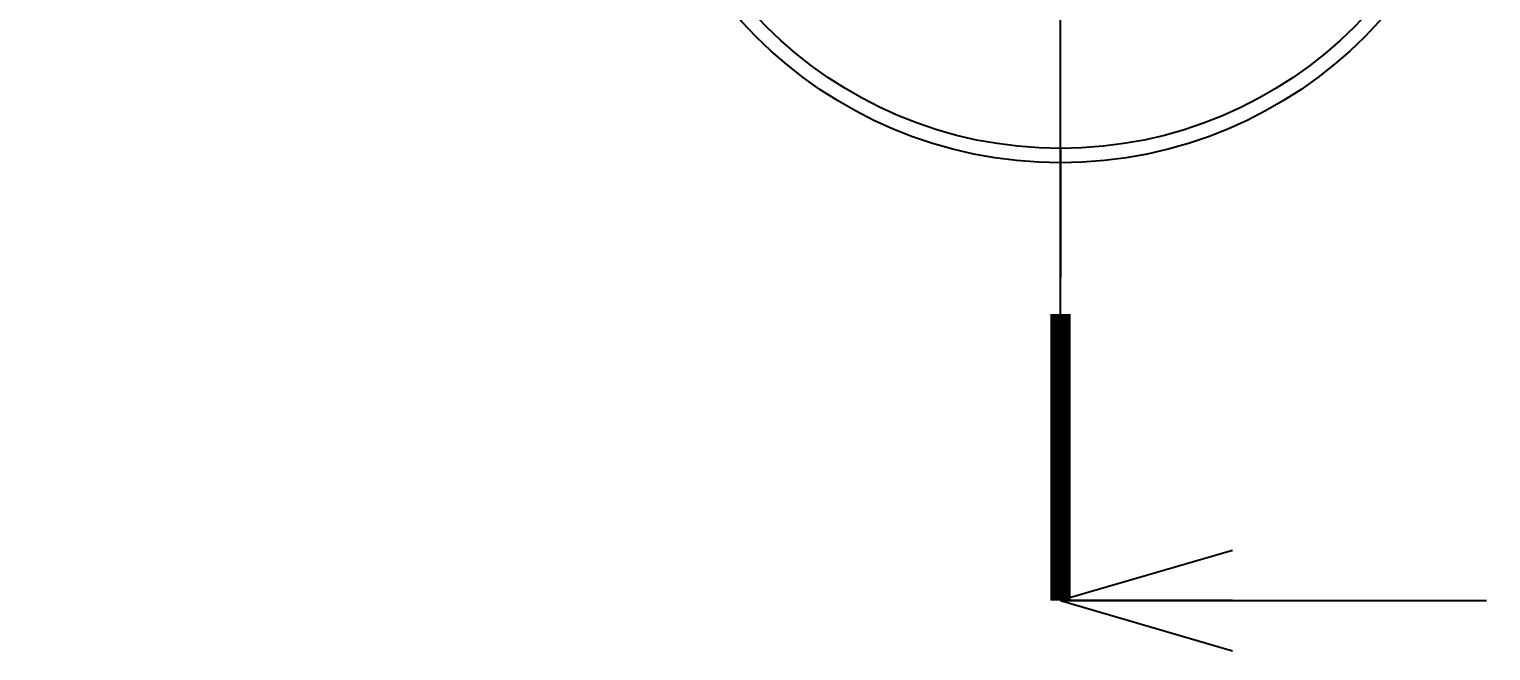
# Model space of a CAD drawing. Header units: millimetres. Extents: x 0 to 297, y 0 to 210.
# Drawn here: x 156.1 to 207, y 104.1 to 125.8 of the extents above; entities that cross this region are included whole.
import ezdxf

# ---------------------------------------------------------------- set-up
doc = ezdxf.new("R2010")
doc.units = ezdxf.units.MM
doc.header["$LTSCALE"] = 16.335
doc.linetypes.add('CENTER', pattern=[0.6, 0.375, -0.075, 0.075, -0.075])
doc.layers.get('0').update_dxf_attribs({"linetype": 'CONTINUOUS'})
doc.layers.add('02___PRT_ALL_AXES', color=7, linetype='CONTINUOUS')
doc.layers.add('DEFAULT_1', color=7, linetype='CENTER')
doc.styles.get("Standard").update_dxf_attribs({"font": 'txt', "width": 0.85})
doc.styles.add('TEXTSTYLE_3', font='gdt')
doc.dimstyles.new('DIMSTYLE_1', dxfattribs={"dimtxt": 3.5, "dimasz": 3.5, "dimexe": 1.5, "dimexo": 1, "dimtad": 1, "dimdec": 3, "dimtxsty": 'STANDARD', "dimblk": 'OPEN', "dimblk1": 'OPEN', "dimblk2": 'OPEN', "dimcen": 0.09, "dimadec": 3, "dimazin": 2, "dimtp": 0.2, "dimtm": 0.2, "dimtfac": 1, "dimtdec": 3, "dimtofl": 0, "dimtmove": 0, "dimatfit": 1, "dimldrblk": 'OPEN', "dimfxl": 1, "dimtolj": 1, "dimarcsym": 0})
doc.dimstyles.get("Standard").update_dxf_attribs({"dimtxt": 3.5, "dimasz": 3.5, "dimexe": 1.5, "dimexo": 1, "dimtad": 1, "dimdec": 3, "dimtxsty": 'STANDARD', "dimblk": 'OPEN', "dimblk1": 'OPEN', "dimblk2": 'OPEN', "dimcen": 0.09, "dimadec": 3, "dimazin": 2, "dimtol": 1, "dimtp": 0.001, "dimtm": 0.001, "dimtfac": 1, "dimtdec": 3, "dimtofl": 0, "dimtmove": 0, "dimatfit": 3, "dimldrblk": 'OPEN', "dimfxl": 1, "dimtolj": 1, "dimarcsym": 0})

# ---------------------------------------------------------------- blocks, each defined once
blk = doc.blocks.new('_OPEN')
at = {"color": 0, "linetype": 'BYBLOCK'}
for p, q in [((0, 0), (-1, 0.2143)), ((-1, -0.2143), (0, 0)), ((-1, 0), (0, 0))]:
    blk.add_line(p, q, dxfattribs=at)
blk = doc.blocks.new('XSEC_OPEN')
at = {"color": 0, "linetype": 'BYBLOCK'}
for p, q in [((0, 0), (-1, 0.2917)), ((-1, -0.2917), (0, 0)), ((-1, 0), (0, 0))]:
    blk.add_line(p, q, dxfattribs=at)
blk = doc.blocks.new('*D0')
at = {"color": 2, "linetype": 'CONTINUOUS'}
for p, q in [((175.76, 154.543), (157.033, 154.543)), ((177.56, 154.543), (175.76, 154.543)), ((182.763, 147.908), (177.56, 154.543))]:
    blk.add_line(p, q, dxfattribs=at)
at = {"color": 2, "linetype": 'CONTINUOUS', "xscale": 3.5, "yscale": 3.5, "zscale": 3.5, "rotation": 308.1056752065}
blk.add_blockref('_OPEN', (182.763, 147.908), dxfattribs=at)
at = {"color": 2, "linetype": 'CONTINUOUS', "insert": (171.56, 158.918), "char_height": 3.5, "width": 15.49023, "attachment_point": 3, "line_spacing_factor": 0.9, "style": 'TEXTSTYLE_3'}
blk.add_mtext('{\\fgdt;n}\\ftxt;{\\W0.85;30}', dxfattribs=at)

msp = doc.modelspace()

# ---------------------------------------------------------------- linework, layer by layer
at = {"color": 7, "linetype": 'CONTINUOUS'}
for radius in [15, 14.5]:
    msp.add_circle((192.0199, 136.1052), radius, dxfattribs=at)
at = {"layer": '02___PRT_ALL_AXES', "color": 7, "linetype": 'CENTER'}
for q in [(192.0199, 155.6052), (192.0199, 117.1052)]:
    msp.add_line((192.0199, 121.6052), q, dxfattribs=at)
at = {"layer": 'DEFAULT_1', "color": 9, "linetype": 'CENTER'}
msp.add_line((192.0199, 115.8244), (192.0199, 156.387), dxfattribs=at)
at = {"layer": 'DEFAULT_1', "color": 7, "linetype": 'CENTER', "const_width": 0.7}
msp.add_lwpolyline([(192.0199, 105.8244), (192.0199, 115.8244)], dxfattribs=at)

# ---------------------------------------------------------------- dimensions: what is measured, and where the dimension line sits
at = {"color": 2, "linetype": 'CONTINUOUS'}
dim = msp.add_diameter_dim_2p(p1=(182.7632, 147.9083), p2=(201.2766, 124.3021), text='%%c<>', dimstyle='DIMSTYLE_1', override={"dimtih": 1, "dimtoh": 1, "dimpost": '<>'}, dxfattribs=at)
dim.commit()
dim.dimension.update_dxf_attribs({"geometry": '*D0', "text_midpoint": (166.3964, 157.1681), "dimtype": 163})

# ---------------------------------------------------------------- leaders
at = {"color": 7, "linetype": 'CONTINUOUS'}
msp.add_leader([(192.0199, 105.8244), (206.8699, 105.8244)], dimstyle='STANDARD', override={"dimasz": 6, "dimtad": 0, "dimldrblk": 'XSEC_OPEN'}, dxfattribs=at)

doc.saveas('drawing.dxf')
